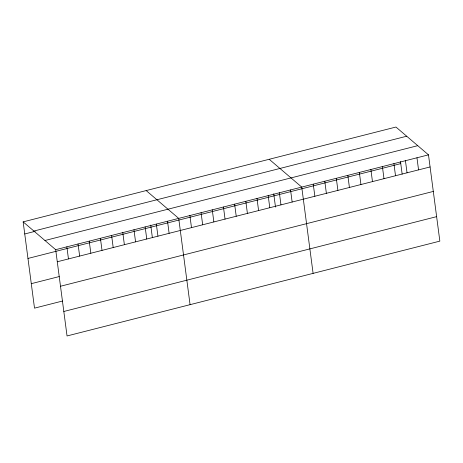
<?xml version="1.0" encoding="UTF-8"?>
<svg xmlns="http://www.w3.org/2000/svg" width="463" height="463" viewBox="0 0 463 463"><rect width="100%" height="100%" fill="white"/><g stroke="black" fill="none" stroke-linecap="round" stroke-linejoin="round"><path stroke-width="0.69" d="M23.15 221.87L395.958 127.041L428.489 154.85L439.85 241.13L67.042 335.959L55.687 249.679L23.15 221.87L34.511 308.15L62.47 301.037M33.886 231.043L406.693 136.22M24.742 233.965L35.229 231.297M44.946 240.5L417.753 145.671M55.687 249.679L428.489 154.85M27.965 258.447L400.773 163.618M57.279 261.769L430.081 166.946M31.287 283.669L59.247 276.556M60.503 286.25L433.304 191.427M63.819 311.477L436.626 216.649M269.2 159.284L301.737 187.093L313.098 273.373M146.175 190.577L178.712 218.386L190.067 304.666M416.966 157.779L418.558 169.875M405.443 160.713L407.035 172.803M400.501 161.581L402.156 174.129M393.92 163.642L395.512 175.737M382.397 166.576L383.989 178.666M370.875 169.504L372.466 181.6M359.352 172.433L360.943 184.529M347.829 175.367L349.42 187.463M336.306 178.296L337.897 190.391M324.783 181.23L326.374 193.32M313.26 184.158L314.852 196.254M290.55 189.934L292.147 202.03M279.368 192.782L280.96 204.872M273.749 193.818L275.491 207.071M268.187 195.623L269.779 207.719M257 198.471L258.591 210.561M245.818 201.312L247.41 213.408M234.631 204.16L236.223 216.256M223.45 207.002L225.041 219.097M212.262 209.849L213.854 221.945M201.081 212.696L202.672 224.786M189.894 215.538L191.485 227.634M167.525 221.227L169.117 233.323M156.344 224.075L157.935 236.165M150.724 225.111L152.373 237.664M145.156 226.916L146.748 239.012M133.975 229.764L135.566 241.854M122.788 232.605L124.379 244.701M111.606 235.453L113.198 247.543M100.419 238.295L102.016 250.39M89.237 241.142L90.829 253.232M78.05 243.984L79.648 256.08M66.869 246.831L68.46 258.927"/></g></svg>
